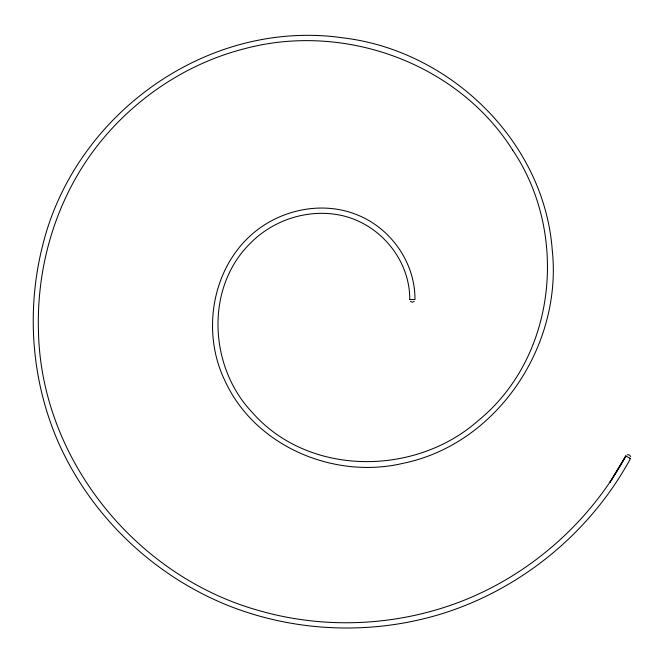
<?xml version="1.0" encoding="UTF-8"?>
<svg xmlns="http://www.w3.org/2000/svg" width="664" height="664" viewBox="0 0 664 664"><rect width="100%" height="100%" fill="white"/><g stroke="black" fill="none" stroke-linecap="round" stroke-linejoin="round"><path stroke-width="1" d="M625.82 456.01L609.809 482.554L625.828 456.019L630.485 458.55C590.412 532.37 521.165 589.391 440.838 614.084C371.649 635.141 295.663 632.311 228.399 605.626C153.757 575.763 91.507 516.584 58.681 443.112C31.548 381.584 26.054 311.208 42.496 246.07C74.542 114.258 207.641 18.169 343.354 37.898C450.25 50.663 544.405 141.556 552.274 250.361C562.449 344.882 497.917 443.884 403.081 463.323C333.967 479.69 254.652 446.249 224.764 380.389C199.69 328.456 213.592 259.002 262.579 226.142C290.11 207.699 326.746 202.196 357.705 215.07C391.362 228.74 415.224 263.019 414.975 299.53L410.003 299.497M414.22 301.423L412.344 302.211L410.46 301.431M409.688 299.547L409.738 299.53C410.053 259.773 379.783 223.685 341.196 215.385C308.685 208.38 273.277 219.668 250.17 243.447C204.686 288.359 209.293 367.333 252.212 412.385C308.793 477.026 415.689 476.179 478.221 420.602C557.137 356.361 568.575 232.765 512.633 150.072M627.397 454.732L629.43 454.948L630.709 456.533M626.434 456.367L625.853 456.035C591.226 519.489 535.001 570.608 468.294 598.563C402.401 625.878 327.501 630.335 258.927 610.556C136.07 576.377 40.944 459.322 38.446 330.946C36.52 266.206 55.793 200.76 94.927 148.894C131.829 100.264 184.866 64.043 244.111 48.829C343.263 21.987 457.297 62.424 512.641 150.081M629.804 458.16L630.468 458.542"/></g></svg>
